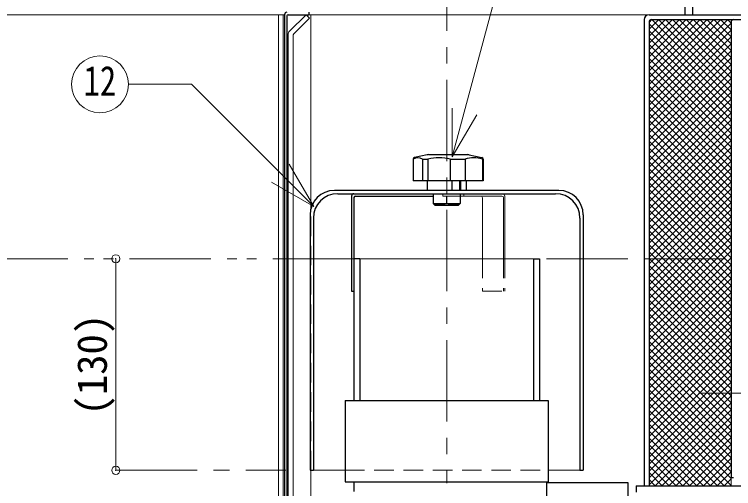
# Model space of a CAD drawing. Units: millimetres at full size, sheet at 1:10; details may follow other scales. Extents: x -2114 to 1936, y -1399 to 1411.
# Drawn here: x -956.3 to -513.9, y -614.9 to -323.4 of the extents above; entities that cross this region are included whole.
import ezdxf
from ezdxf.enums import TextEntityAlignment as Align

# ---------------------------------------------------------------- set-up
doc = ezdxf.new("R2010")
doc.units = ezdxf.units.MM
doc.header["$LTSCALE"] = 10
doc.header["$PDMODE"] = 32
doc.header["$PDSIZE"] = 5
for name, pattern in [('CHAIN1', [8, 5, -1, 1, -1]), ('DASHED1', [1.8, 1.2, -0.6]), ('DOUBLE_CHAIN1', [8.8, 5, -1, 0.6, -0.6, 0.6, -1])]:
    doc.linetypes.add(name, pattern=pattern)
doc.layers.add('0-0_ﾚｲﾔ1', color=4, linetype='Continuous', lineweight=9)
doc.styles.add('ＭＳ ゴシック', font='')
doc.styles.get('ＭＳ ゴシック').set_extended_font_data('MS Gothic')

msp = doc.modelspace()

# ---------------------------------------------------------------- linework, layer by layer
at = {"layer": '0-0_ﾚｲﾔ1', "linetype": 'CHAIN1'}
for p, q in [((-690.42, -123.64), (-690.42, -611.64)), ((-568.92, -473.64), (291.08, -473.64)), ((-535.52, -556.14), (-492.32, -556.14)), ((-893.92, -603.64), (-789.42, -603.64))]:
    msp.add_line(p, q, dxfattribs=at)
at = {"layer": '0-0_ﾚｲﾔ1', "color": 7, "lineweight": 18}
for p, q in [((-686.94, -411.05), (-645.07, -254.77)), ((-793.92, -323.64), (-790.92, -323.64)), ((-793.92, -773.64), (-793.92, -323.64)), ((-790.92, -773.64), (-790.92, -323.64)), ((-787.04, -333.76), (-776.92, -323.64)), ((-784.48, -335.44), (-774.8, -325.76)), ((-776.92, -323.64), (-774.8, -325.76)), ((-787.92, -335.88), (-787.92, -773.64)), ((-784.92, -336.5), (-784.92, -773.64)), ((-686.94, -411.05), (-686.94, -381.05)), ((-686.94, -411.05), (-671.94, -385.07)), ((-772.21, -441.56), (-787.21, -415.58)), ((-772.21, -441.56), (-798.19, -426.56)), ((-682.17, -435.14), (-679.8, -435.14)), ((-679.8, -435.14), (-679.8, -433.64)), ((-636.92, -473.64), (-743.92, -473.64)), ((-515.52, -608.14), (-515.52, -613.14))]:
    msp.add_line(p, q, dxfattribs=at)
at = {"layer": '0-0_ﾚｲﾔ1', "color": 5, "lineweight": 25}
for p, q in [((-543.92, -308.64), (-543.92, -323.64)), ((-538.92, -323.64), (-538.92, -308.64)), ((-775.17, -322.14), (-775.17, -323.64)), ((-790.17, -323.64), (-790.17, -773.64)), ((-788.67, -324.39), (-788.67, -773.64)), ((-787.92, -323.64), (-775.17, -323.64)), ((-568.92, -326.64), (-568.92, -613.14)), ((-565.92, -323.64), (-408.92, -323.64)), ((-564.42, -326.64), (-408.92, -326.64)), ((-565.92, -328.14), (-565.92, -613.14)), ((-702.35, -409.73), (-710.26, -411.46)), ((-701.49, -409.64), (-677.48, -409.64)), ((-676.62, -409.73), (-668.71, -411.46)), ((-711.04, -412.44), (-711.04, -425.64)), ((-705.35, -412.44), (-705.35, -425.64)), ((-688.23, -412.44), (-688.23, -425.64)), ((-668.45, -412.44), (-668.45, -425.64)), ((-667.92, -425.64), (-711.04, -425.64)), ((-702.42, -425.64), (-702.42, -431.64)), ((-687.21, -425.64), (-687.21, -431.64)), ((-682.53, -425.64), (-682.53, -431.64)), ((-682.01, -425.64), (-682.01, -431.64)), ((-678.42, -425.64), (-678.42, -431.64)), ((-621.42, -431.64), (-759.42, -431.64)), ((-757.42, -433.64), (-623.42, -433.64)), ((-748.92, -435.14), (-748.92, -493.64)), ((-747.42, -435.89), (-747.42, -560.64)), ((-746.67, -435.14), (-698.67, -435.14)), ((-698.67, -433.64), (-698.67, -439.64)), ((-690.42, -439.64), (-690.42, -435.14)), ((-682.17, -433.64), (-682.17, -439.64)), ((-698.67, -439.64), (-682.17, -439.64)), ((-682.17, -439.64), (-683.17, -440.64)), ((-774.42, -446.64), (-774.42, -603.64)), ((-606.42, -446.64), (-606.42, -603.64)), ((-772.42, -448.64), (-772.42, -603.64)), ((-608.42, -448.64), (-608.42, -603.64)), ((-743.92, -473.64), (-747.42, -473.64)), ((-743.92, -473.64), (-743.92, -560.64)), ((-636.92, -473.64), (-636.92, -560.64)), ((-636.92, -473.64), (-633.42, -473.64)), ((-633.42, -473.64), (-633.42, -560.64)), ((-748.92, -493.64), (-747.42, -493.64)), ((-752.92, -560.64), (-752.92, -610.64)), ((-752.92, -560.64), (-627.92, -560.64)), ((-627.92, -560.64), (-627.92, -610.64)), ((-774.42, -603.64), (-772.42, -603.64)), ((-608.42, -603.64), (-606.42, -603.64)), ((-752.92, -610.64), (-627.92, -610.64)), ((-747.42, -610.64), (-747.42, -616.64)), ((-628.92, -611.14), (-578.92, -611.14)), ((-578.92, -611.14), (-578.92, -736.14)), ((-573.92, -613.14), (-489.92, -613.14)), ((-573.92, -613.14), (-573.92, -617.04))]:
    msp.add_line(p, q, dxfattribs=at)
at = {"layer": '0-0_ﾚｲﾔ1'}
for p, q in [((-1018.67, -323.64), (-793.92, -323.64)), ((-790.92, -323.64), (-790.17, -323.64)), ((-775.17, -323.64), (-565.92, -323.64)), ((-773.92, -442.8), (-773.92, -323.64)), ((-565.92, -375), (-517.56, -326.64)), ((-565.92, -370.76), (-521.8, -326.64)), ((-565.92, -366.52), (-526.04, -326.64)), ((-565.92, -362.28), (-530.28, -326.64)), ((-565.92, -358.03), (-534.53, -326.64)), ((-565.92, -353.79), (-538.77, -326.64)), ((-565.92, -349.55), (-543.01, -326.64)), ((-565.92, -345.3), (-547.25, -326.64)), ((-565.92, -341.06), (-551.5, -326.64)), ((-565.92, -336.82), (-555.74, -326.64)), ((-565.92, -332.58), (-559.98, -326.64)), ((-565.92, -328.33), (-564.22, -326.64)), ((-564.32, -326.64), (-515.52, -375.43)), ((-560.08, -326.64), (-515.52, -371.19)), ((-555.83, -326.64), (-515.52, -366.95)), ((-551.59, -326.64), (-515.52, -362.7)), ((-547.35, -326.64), (-515.52, -358.46)), ((-543.1, -326.64), (-515.52, -354.22)), ((-538.86, -326.64), (-515.52, -349.98)), ((-534.62, -326.64), (-515.52, -345.73)), ((-530.38, -326.64), (-515.52, -341.49)), ((-526.13, -326.64), (-515.52, -337.25)), ((-521.89, -326.64), (-515.52, -333.01)), ((-517.65, -326.64), (-515.52, -328.76)), ((-565.92, -379.25), (-515.52, -328.85)), ((-565.92, -329.28), (-515.52, -379.68)), ((-565.92, -383.49), (-515.52, -333.09)), ((-565.92, -333.52), (-515.52, -383.92)), ((-565.92, -387.73), (-515.52, -337.33)), ((-565.92, -337.76), (-515.52, -388.16)), ((-565.92, -391.97), (-515.52, -341.57)), ((-565.92, -342), (-515.52, -392.4)), ((-565.92, -396.22), (-515.52, -345.82)), ((-565.92, -346.25), (-515.52, -396.65)), ((-565.92, -400.46), (-515.52, -350.06)), ((-565.92, -350.49), (-515.52, -400.89)), ((-565.92, -404.7), (-515.52, -354.3)), ((-565.92, -354.73), (-515.52, -405.13)), ((-565.92, -408.94), (-515.52, -358.54)), ((-565.92, -358.97), (-515.52, -409.37)), ((-565.92, -413.19), (-515.52, -362.79)), ((-565.92, -363.22), (-515.52, -413.62)), ((-565.92, -417.43), (-515.52, -367.03)), ((-565.92, -367.46), (-515.52, -417.86)), ((-565.92, -421.67), (-515.52, -371.27)), ((-565.92, -371.7), (-515.52, -422.1)), ((-565.92, -425.91), (-515.52, -375.51)), ((-565.92, -375.94), (-515.52, -426.34)), ((-565.92, -430.16), (-515.52, -379.76)), ((-565.92, -380.19), (-515.52, -430.59)), ((-565.92, -434.4), (-515.52, -384)), ((-565.92, -384.43), (-515.52, -434.83)), ((-565.92, -438.64), (-515.52, -388.24)), ((-565.92, -388.67), (-515.52, -439.07)), ((-565.92, -442.89), (-515.52, -392.49)), ((-565.92, -392.92), (-515.52, -443.32)), ((-565.92, -447.13), (-515.52, -396.73)), ((-565.92, -397.16), (-515.52, -447.56)), ((-565.92, -451.37), (-515.52, -400.97)), ((-565.92, -401.4), (-515.52, -451.8)), ((-565.92, -455.61), (-515.52, -405.21)), ((-565.92, -405.64), (-515.52, -456.04)), ((-565.92, -459.86), (-515.52, -409.46)), ((-565.92, -409.89), (-515.52, -460.29)), ((-565.92, -464.1), (-515.52, -413.7)), ((-565.92, -414.13), (-515.52, -464.53)), ((-565.92, -468.34), (-515.52, -417.94)), ((-565.92, -418.37), (-515.52, -468.77)), ((-565.92, -472.58), (-515.52, -422.18)), ((-565.92, -422.61), (-515.52, -473.01)), ((-565.92, -476.83), (-515.52, -426.43)), ((-565.92, -426.86), (-515.52, -477.26)), ((-565.92, -481.07), (-515.52, -430.67)), ((-565.92, -431.1), (-515.52, -481.5)), ((-679.8, -435.14), (-656.43, -435.14)), ((-668.42, -436.14), (-668.42, -473.64)), ((-655.43, -436.14), (-655.43, -473.64)), ((-654.68, -435.14), (-654.68, -473.64)), ((-565.92, -485.31), (-515.52, -434.91)), ((-565.92, -435.34), (-515.52, -485.74)), ((-565.92, -489.55), (-515.52, -439.15)), ((-565.92, -439.58), (-515.52, -489.98)), ((-565.92, -493.8), (-515.52, -443.4)), ((-565.92, -443.83), (-515.52, -494.23)), ((-565.92, -498.04), (-515.52, -447.64)), ((-565.92, -448.07), (-515.52, -498.47)), ((-565.92, -502.28), (-515.52, -451.88)), ((-565.92, -452.31), (-515.52, -502.71)), ((-565.92, -506.52), (-515.52, -456.12)), ((-565.92, -456.55), (-515.52, -506.95)), ((-565.92, -510.77), (-515.52, -460.37)), ((-565.92, -460.8), (-515.52, -511.2)), ((-565.92, -515.01), (-515.52, -464.61)), ((-565.92, -465.04), (-515.52, -515.44)), ((-565.92, -519.25), (-515.52, -468.85)), ((-565.92, -469.28), (-515.52, -519.68)), ((-565.92, -523.5), (-515.52, -473.1)), ((-893.92, -473.64), (-893.92, -603.64)), ((-565.92, -473.53), (-515.52, -523.93)), ((-565.92, -527.74), (-515.52, -477.34)), ((-565.92, -477.77), (-515.52, -528.17)), ((-565.92, -531.98), (-515.52, -481.58)), ((-565.92, -482.01), (-515.52, -532.41)), ((-565.92, -536.22), (-515.52, -485.82)), ((-565.92, -486.25), (-515.52, -536.65)), ((-565.92, -540.47), (-515.52, -490.07)), ((-565.92, -490.5), (-515.52, -540.9)), ((-565.92, -544.71), (-515.52, -494.31)), ((-565.92, -494.74), (-515.52, -545.14)), ((-565.92, -548.95), (-515.52, -498.55)), ((-565.92, -498.98), (-515.52, -549.38)), ((-565.92, -553.19), (-515.52, -502.79)), ((-565.92, -503.22), (-515.52, -553.62)), ((-565.92, -557.44), (-515.52, -507.04)), ((-565.92, -507.47), (-515.52, -557.87)), ((-565.92, -561.68), (-515.52, -511.28)), ((-565.92, -511.71), (-515.52, -562.11)), ((-565.92, -565.92), (-515.52, -515.52)), ((-565.92, -515.95), (-515.52, -566.35)), ((-565.92, -570.16), (-515.52, -519.76)), ((-565.92, -520.19), (-515.52, -570.59)), ((-565.92, -574.41), (-515.52, -524.01)), ((-565.92, -524.44), (-515.52, -574.84)), ((-565.92, -578.65), (-515.52, -528.25)), ((-565.92, -528.68), (-515.52, -579.08)), ((-565.92, -582.89), (-515.52, -532.49)), ((-565.92, -532.92), (-515.52, -583.32)), ((-565.92, -587.13), (-515.52, -536.73)), ((-565.92, -537.16), (-515.52, -587.56)), ((-565.92, -591.38), (-515.52, -540.98)), ((-565.92, -541.41), (-515.52, -591.81)), ((-565.92, -595.62), (-515.52, -545.22)), ((-565.92, -545.65), (-515.52, -596.05)), ((-565.92, -599.86), (-515.52, -549.46)), ((-565.92, -549.89), (-515.52, -600.29)), ((-565.92, -604.11), (-515.52, -553.71)), ((-565.92, -554.14), (-515.52, -604.54)), ((-565.92, -608.35), (-515.52, -557.95)), ((-565.92, -558.38), (-515.52, -608.78)), ((-565.92, -612.59), (-515.52, -562.19)), ((-565.92, -562.62), (-515.52, -613.02)), ((-565.92, -566.86), (-519.65, -613.14)), ((-562.22, -613.14), (-515.52, -566.43)), ((-557.98, -613.14), (-515.52, -570.68)), ((-565.92, -571.11), (-523.89, -613.14)), ((-553.74, -613.14), (-515.52, -574.92)), ((-565.92, -575.35), (-528.13, -613.14)), ((-549.5, -613.14), (-515.52, -579.16)), ((-565.92, -579.59), (-532.38, -613.14)), ((-565.92, -583.83), (-536.62, -613.14)), ((-545.25, -613.14), (-515.52, -583.4)), ((-565.92, -588.08), (-540.86, -613.14)), ((-541.01, -613.14), (-515.52, -587.65)), ((-565.92, -592.32), (-545.1, -613.14)), ((-536.77, -613.14), (-515.52, -591.89)), ((-565.92, -596.56), (-549.35, -613.14)), ((-532.53, -613.14), (-515.52, -596.13)), ((-565.92, -600.8), (-553.59, -613.14)), ((-528.28, -613.14), (-515.52, -600.37)), ((-773.92, -773.64), (-773.92, -603.64)), ((-772.42, -603.64), (-752.92, -603.64)), ((-608.42, -603.64), (-627.92, -603.64)), ((-565.92, -605.05), (-557.83, -613.14)), ((-524.04, -613.14), (-515.52, -604.62)), ((-565.92, -609.29), (-562.08, -613.14)), ((-519.8, -613.14), (-515.52, -608.86)), ((-515.56, -613.14), (-515.52, -613.1))]:
    msp.add_line(p, q, dxfattribs=at)
at = {"layer": '0-0_ﾚｲﾔ1', "linetype": 'DASHED1'}
for p, q in [((-692.79, -433.64), (-692.79, -435.14)), ((-682.17, -435.14), (-692.79, -435.14)), ((-773.92, -603.64), (-773.92, -442.8)), ((-668.42, -473.64), (-668.42, -493.64)), ((-655.43, -473.64), (-655.43, -493.64)), ((-654.68, -473.64), (-654.68, -493.64)), ((-668.42, -493.64), (-654.68, -493.64)), ((-752.92, -603.64), (-627.92, -603.64))]:
    msp.add_line(p, q, dxfattribs=at)
at = {"layer": '0-0_ﾚｲﾔ1', "linetype": 'DOUBLE_CHAIN1'}
for p, q in [((-747.42, -473.64), (-1458.92, -473.64)), ((-578.92, -473.64), (-633.42, -473.64))]:
    msp.add_line(p, q, dxfattribs=at)
at = {"layer": '0-0_ﾚｲﾔ1', "color": 5, "lineweight": 25}
for points in [[(-515.52, -328.24), (-515.52, -608.14), (-513.92, -608.14)], [(-705.35, -412.44), (-701.92, -412.44), (-701.92, -425.64)], [(-688.23, -412.44), (-679.03, -412.44), (-679.03, -425.64)], [(-668.45, -412.44), (-667.92, -412.44), (-667.92, -425.64)], [(-698.67, -439.64), (-697.67, -440.64), (-683.17, -440.64)], [(-628.92, -611.14), (-628.92, -736.14), (-578.92, -736.14)]]:
    msp.add_lwpolyline(points, dxfattribs=at)
at = {"layer": '0-0_ﾚｲﾔ1', "color": 7, "lineweight": 18}
msp.add_lwpolyline([(-772.21, -441.56), (-847.38, -366.4), (-886.18, -366.4)], dxfattribs=at)
msp.add_circle((-903.68, -366.4), 17.5, dxfattribs=at)
at = {"layer": '0-0_ﾚｲﾔ1', "color": 5, "lineweight": 25}
for centre, radius, start, end in [((-788.67, -323.64), 1.5, 90, 180), ((-787.92, -324.39), 0.75, 90, 180), ((-565.92, -326.64), 3, 90, 180), ((-564.42, -328.14), 1.5, 90, 180), ((-513.92, -328.24), 1.6, 90, 180), ((-701.49, -413.64), 4, 90, 102.367), ((-677.48, -413.64), 4, 77.633, 90), ((-710.04, -412.44), 1, 102.367, 180), ((-708.2, -417.07), 5.43, 58.419, 121.581), ((-695.08, -441.15), 29.51, 76.5907, 103.4093), ((-673.74, -429.43), 17.8, 72.7058, 107.2942), ((-668.92, -412.44), 1, 0, 77.633), ((-759.42, -446.64), 15, 90, 180), ((-621.42, -446.64), 15, 0, 90), ((-757.42, -448.64), 15, 90, 180), ((-747.42, -435.14), 1.5, 90, 180), ((-746.67, -435.89), 0.75, 90, 180), ((-623.42, -448.64), 15, 0, 90), ((-694.55, -428.67), 11.72, 249.3903, 290.6097), ((-686.3, -428.67), 11.72, 249.3903, 290.6097)]:
    msp.add_arc(centre, radius, start, end, dxfattribs=at)
at = {"layer": '0-0_ﾚｲﾔ1', "color": 7, "lineweight": 18}
for centre, radius in [((-784.92, -335.88), 3), ((-783.42, -336.5), 1.5)]:
    msp.add_arc(centre, radius, 135, 180, dxfattribs=at)
at = {"layer": '0-0_ﾚｲﾔ1'}
for centre, radius in [((-669.42, -436.14), 1), ((-656.43, -436.14), 1), ((-656.18, -435.14), 1.5)]:
    msp.add_arc(centre, radius, 0, 90, dxfattribs=at)
at = {"layer": '0-0_ﾚｲﾔ1', "color": 1}
for p in [(-893.92, -473.64), (-893.92, -603.64)]:
    msp.add_point(p, dxfattribs=at)

# ---------------------------------------------------------------- texts
at = {"layer": '0-0_ﾚｲﾔ1', "color": 7, "style": 'ＭＳ ゴシック', "width": 0.8}
msp.add_text('12', height=18.33, dxfattribs=at).set_placement((-913.68, -378.9), align=Align.BOTTOM_LEFT)
at = {"layer": '0-0_ﾚｲﾔ1', "color": 7, "style": 'ＭＳ ゴシック'}
msp.add_text('(130)', height=18.33, rotation=90, dxfattribs=at).set_placement((-893.92, -569.89), align=Align.BOTTOM_LEFT)

doc.saveas('drawing.dxf')
